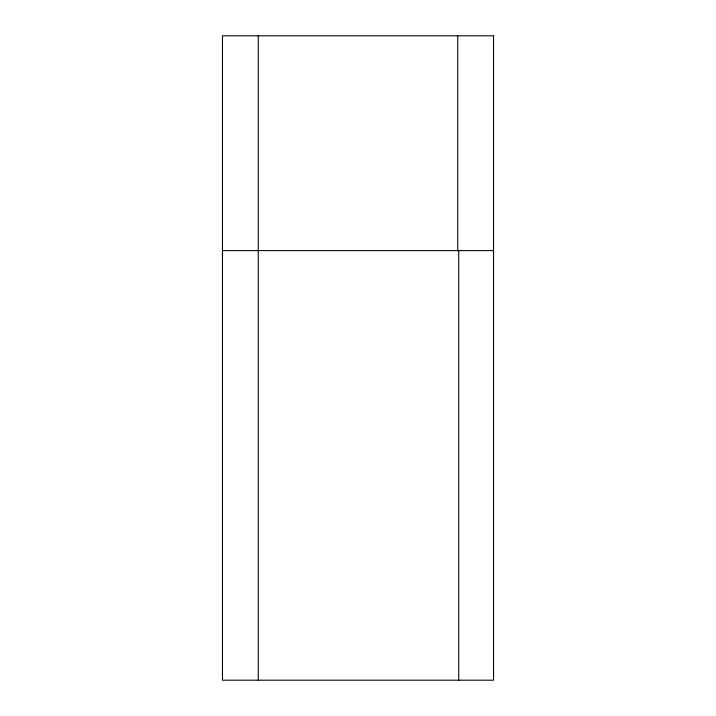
<?xml version="1.0" encoding="UTF-8"?>
<svg xmlns="http://www.w3.org/2000/svg" width="716" height="716" viewBox="0 0 716 716"><rect width="100%" height="100%" fill="white"/><g stroke="black" fill="none" stroke-linecap="round" stroke-linejoin="round"><path stroke-width="1.07" d="M222.461 250.6L493.539 250.6M458.741 250.6L458.741 680.2M457.739 35.8L457.739 250.6M258.261 35.8L258.261 680.2M493.539 35.8L222.461 35.8L222.461 680.2L493.539 680.2L493.539 35.8"/></g></svg>
